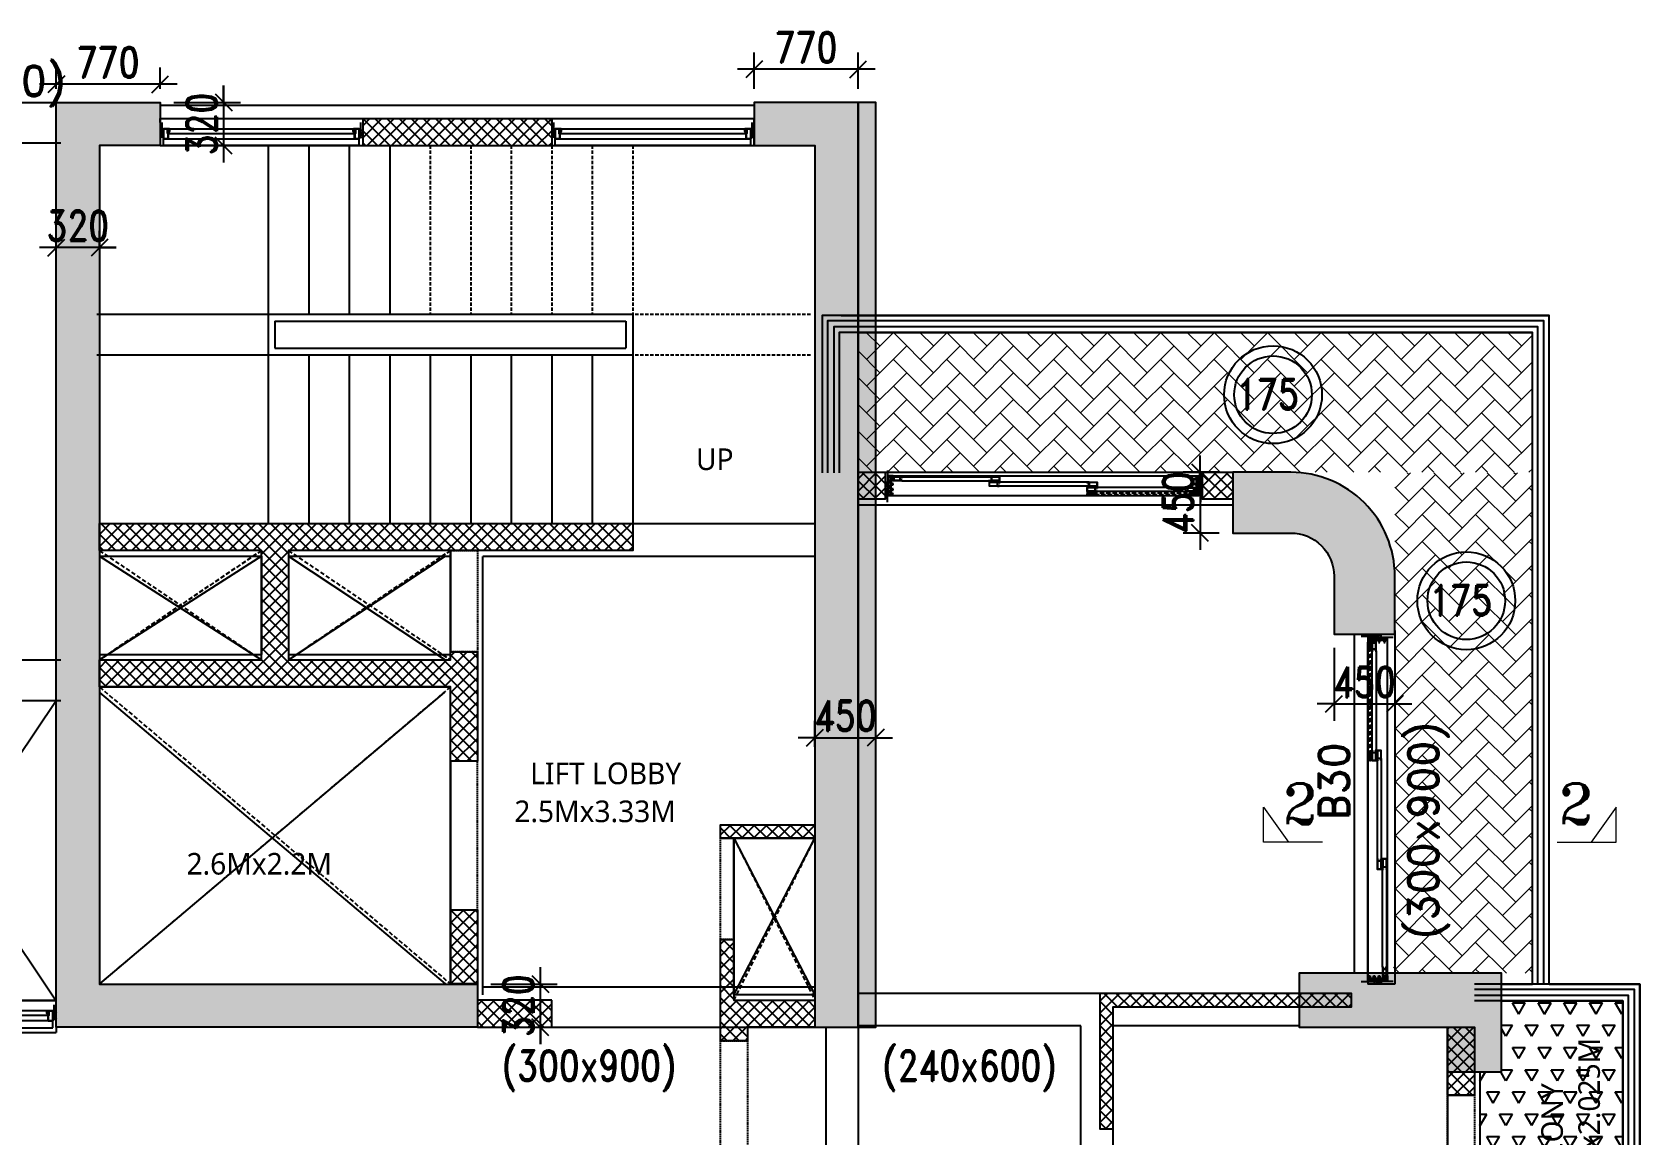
# Model space of a CAD drawing. Header units: millimetres. Extents: x 2061841 to 105821645, y -77612 to 48520811.
# Drawn here: x 105437596 to 105449504, y 48432969 to 48441136 of the extents above; entities that cross this region are included whole.
import ezdxf

# ---------------------------------------------------------------- set-up
doc = ezdxf.new("R2010")
doc.units = ezdxf.units.MM
doc.header["$LTSCALE"] = 10
doc.header["$MEASUREMENT"] = 0
for name, pattern in [('$0$HIDDEN', [0.375, 0.25, -0.125]), ('HIDDEN', [0.375, 0.25, -0.125]), ('HIDDEN2', [4.7625, 3.175, -1.5875])]:
    doc.linetypes.add(name, pattern=pattern)
for name, color, linetype in [('A-ANNO-LABL', 140, 'Continuous'), ('A-ELEV-HIDN', 54, 'HIDDEN2'), ('A-FLOR-HRAL', 200, 'Continuous'), ('A-FLOR-STRS', 211, 'Continuous'), ('A-GLAZ-FRAM', 74, 'Continuous'), ('A-WALL', 3, 'Continuous'), ('A-WALL-CILL', 140, 'Continuous'), ('A-WALL-FNSH', 8, 'Continuous'), ('A-WALL-PATT', 54, 'Continuous'), ('AS-COLS', 2, 'Continuous'), ('S-BEAM', 4, 'Continuous'), ('S-BEAMNO.', 4, 'Continuous'), ('S-CUTOUT', 6, 'Continuous'), ('S-OPENING', 6, 'Continuous'), ('S-slab thk.', 2, 'Continuous'), ('S-Sunk', 8, 'Continuous')]:
    doc.layers.add(name, color=color, linetype=linetype)
for name, color, linetype, lineweight in [('S-Hatch Balcony', 8, 'Continuous', 5), ('S-STRCOL HATCH', 33, 'Continuous', 9), ('SEC-LINE', 1, 'Continuous', 15)]:
    doc.layers.add(name, color=color, linetype=linetype, lineweight=lineweight)
doc.styles.add('200', font='romand.shx', dxfattribs={"width": 0.8, "height": 225})
doc.styles.add('Lucida SU', font='l_10646.ttf')
doc.styles.add('RD', font='romand.shx', dxfattribs={"width": 0.9, "height": 225})
doc.styles.add('RT', font='romant.shx', dxfattribs={"height": 250})
doc.dimstyles.new('GR1', dxfattribs={"dimtxt": 225, "dimasz": 125, "dimexe": 125, "dimexo": 100, "dimgap": 50, "dimtad": 1, "dimdec": 0, "dimzin": 3, "dimdsep": 46, "dimtxsty": '200', "dimblk1": 'OBLIQUE', "dimblk2": 'OBLIQUE', "dimsah": 1, "dimcen": 0.0625, "dimdle": 125, "dimclrd": 3, "dimclre": 3, "dimclrt": 2, "dimadec": 0, "dimazin": 0, "dimtfac": 1, "dimtdec": 0, "dimtix": 1, "dimtmove": 0, "dimatfit": 3, "dimfxl": 1, "dimtolj": 1, "dimtzin": 0, "dimarcsym": 0})
pattern_1 = [(135, (101601549.94, 48122568.903), (-44.9012806, -44.9012806), []), (225, (101601549.94, 48122568.903), (44.9012806, -44.9012806), [])]

# ---------------------------------------------------------------- blocks, each defined once
blk = doc.blocks.new('Alframe Door 3T+W')
for p, q in [((35, 146), (0, 146)), ((0, 146), (0, 0)), ((1, 2), (1, 144)), ((1, 144), (16, 144)), ((16, 144), (16, 2)), ((18, 129), (18, 144)), ((18, 144), (35, 144)), ((34, 129), (18, 129)), ((18, 90), (18, 119)), ((18, 119), (34, 119)), ((35, 144), (35, 146)), ((0, 0), (35, 0)), ((16, 2), (1, 2)), ((34, 90), (18, 90)), ((18, 51), (18, 80)), ((18, 80), (34, 80)), ((34, 51), (18, 51)), ((18, 17), (18, 41)), ((18, 41), (34, 41)), ((35, 17), (18, 17)), ((18, 2), (18, 11)), ((18, 11), (35, 11)), ((35, 2), (18, 2)), ((35, 0), (35, 2))]:
    blk.add_line(p, q)
for centre, start, end in [((23, 124), 336, 24), ((23, 85), 336, 24), ((23, 46), 336, 24), ((23, 14), 346.3245, 13.6755)]:
    blk.add_arc(centre, 12.3, start, end)
blk = doc.blocks.new('Alframe Win shutter wmesh')
for points in [[(7, -46), (7, 0), (4, 0), (4, -1), (6, -1), (6, -13), (-6, -13), (-6, -1), (-4, -1), (-4, 0), (-8, 0), (-8, -50), (-1, -50), (-1, -48), (-2, -48), (-2, -49), (-6, -49), (-6, -46)], [(6, -14), (-6, -14), (-6, -45), (6, -45)]]:
    blk.add_lwpolyline(points, close=True)
blk = doc.blocks.new('Al frame Door shutter 1')
blk.add_lwpolyline([(8, -60), (15, -60), (15, 15), (8, 15), (8, 13), (13, 13), (13, 0), (-14, 0), (-14, 13), (-8, 13), (-8, 15), (-15, 15), (-15, -60), (-8, -60), (-8, -58), (-14, -58), (-14, -45), (13, -45), (13, -58), (8, -58), (8, -60)])
blk.add_lwpolyline([(-14, -44), (13, -44), (13, -2), (-14, -2)], close=True)
blk = doc.blocks.new('Al frame Door shutter 2')
for p, q in [((-8, 75), (-15, 75)), ((-14, 60), (-14, 73)), ((-14, 73), (-8, 73)), ((14, 60), (-14, 60)), ((14, 58), (-14, 58)), ((-14, 58), (-14, 2)), ((-14, 2), (14, 2)), ((-8, 73), (-8, 75)), ((15, 75), (8, 75)), ((8, 75), (8, 73)), ((8, 73), (14, 73)), ((14, 73), (14, 60)), ((14, 2), (14, 58)), ((15, 34), (15, 75)), ((15, 34), (19, 34)), ((19, 33), (15, 33)), ((21, 37), (19, 34)), ((22, 36), (19, 33)), ((22, 36), (21, 37))]:
    blk.add_line(p, q)
blk.add_lwpolyline([(-15, 75), (-15, 0), (15, 0), (15, 33)])
blk = doc.blocks.new('*U681')
for p, q in [((50, 179), (2300, 179)), ((124, 173), (772, 173)), ((124, 143), (772, 143)), ((1496, 133), (847, 133)), ((50, 33), (2291, 33)), ((1496, 103), (847, 103)), ((2226, 94), (1571, 94)), ((2226, 64), (1571, 64))]:
    blk.add_line(p, q)
at = {"linetype": 'HIDDEN2'}
for p, q in [((1542, 55), (2255, 55)), ((2251, 40), (1546, 40))]:
    blk.add_line(p, q, dxfattribs=at)
at = {"color": 251}
for points in [[(25, 81), (0, 81), (25, 131), (0, 131), (25, 81), (25, 131)], [(2325, 81), (2350, 81), (2325, 131), (2350, 131), (2325, 81), (2325, 131)]]:
    blk.add_lwpolyline(points, dxfattribs=at)
at = {"layer": 'A-WALL-FNSH'}
for p, q in [((20, 131), (20, 220)), ((2330, 131), (2330, 220)), ((15, 81), (15, -15)), ((2335, 81), (2335, -15))]:
    blk.add_line(p, q, dxfattribs=at)
blk.add_blockref('Alframe Door 3T+W', (25, 33))
at = {"xscale": -1}
for name, p, rotation in [('Al frame Door shutter 1', (64, 158), 90), ('Al frame Door shutter 2', (847, 158), 90), ('Al frame Door shutter 2', (772, 118), 270), ('Al frame Door shutter 2', (1571, 118), 90), ('Al frame Door shutter 2', (1496, 79), 270), ('Al frame Door shutter 1', (2286, 79), 270), ('Alframe Win shutter wmesh', (2301, 47), 270)]:
    blk.add_blockref(name, p, dxfattribs=dict(at, rotation=rotation))
blk.add_blockref('Alframe Door 3T+W', (2325, 33), dxfattribs=at)
at = {"rotation": 90.00000000000001}
blk.add_blockref('Alframe Win shutter wmesh', (1496, 47), dxfattribs=at)
blk = doc.blocks.new('Win clip')
for points in [[(14, 1), (14, 9), (18, 9), (18, 8), (19, 8), (19, 9), (20, 9), (20, 10), (0, 10), (0, 0), (3, 0), (3, -1), (2, -1), (2, -2), (5, -2), (5, 0), (17, 0), (17, -1), (15, -1), (15, -2), (18, -2), (18, 1)], [(1, 9), (13, 9), (13, 1), (1, 1)]]:
    blk.add_lwpolyline(points, close=True)
at = {"layer": 'Defpoints'}
blk.add_line((28, 3), (22, 3), dxfattribs=at)
blk = doc.blocks.new('*U686')
at = {"color": 251}
for p, q in [((0, 88), (25, 88)), ((25, 88), (0, 38)), ((0, 88), (25, 38)), ((25, 38), (0, 38)), ((1500, 88), (1475, 88)), ((1475, 88), (1500, 38)), ((1500, 88), (1475, 38)), ((1475, 38), (1500, 38))]:
    blk.add_line(p, q, dxfattribs=at)
for p, q in [((60, 25), (1440, 25)), ((70, 100), (1440, 100)), ((70, 65), (1440, 65))]:
    blk.add_line(p, q)
for points in [[(62, 70), (62, 67), (55, 67), (55, 85), (59, 85), (59, 84), (60, 84), (60, 88), (59, 88), (59, 87), (55, 87), (55, 99), (59, 99), (59, 97), (60, 97), (60, 100), (25, 100), (25, 25), (60, 25), (60, 65), (70, 65), (70, 70)], [(69, 69), (68, 69), (68, 70), (70, 70), (68, 70), (68, 69), (69, 69), (69, 67), (63, 67), (63, 69)], [(1437, 70), (1437, 67), (1445, 67), (1445, 85), (1441, 85), (1441, 84), (1440, 84), (1440, 88), (1441, 88), (1441, 87), (1445, 87), (1445, 99), (1441, 99), (1441, 97), (1440, 97), (1440, 100), (1475, 100), (1475, 25), (1440, 25), (1440, 65), (1430, 65), (1430, 70)], [(1431, 69), (1432, 69), (1432, 70), (1430, 70), (1432, 70), (1432, 69), (1431, 69), (1431, 67), (1436, 67), (1436, 69)]]:
    blk.add_lwpolyline(points)
for points in [[(59, 26), (26, 26), (26, 99), (54, 99), (54, 65), (59, 65)], [(65, 80), (65, 79), (63, 79), (65, 79), (65, 80), (62, 80)], [(1435, 80), (1435, 79), (1436, 79), (1435, 79), (1435, 80), (1437, 80)], [(1441, 26), (1474, 26), (1474, 99), (1446, 99), (1446, 65), (1441, 65)]]:
    blk.add_lwpolyline(points, close=True)
at = {"layer": 'A-WALL-CILL'}
blk.add_line((1475, -25), (25, -25), dxfattribs=at)
blk.add_lwpolyline([(0, 145), (0, 175), (1500, 175), (1500, 145)], dxfattribs=at)
at = {"layer": 'A-WALL-FNSH'}
for p, q in [((15, 88), (15, 145)), ((1485, 88), (1485, 145)), ((25, -25), (25, 35)), ((1475, -25), (1475, 35))]:
    blk.add_line(p, q, dxfattribs=at)
at = {"rotation": 270}
blk.add_blockref('Win clip', (60, 100), dxfattribs=at)
at = {"xscale": -1, "rotation": 90}
blk.add_blockref('Win clip', (1440, 100), dxfattribs=at)
blk = doc.blocks.new('*U687')
at = {"color": 251}
for p, q in [((0, 88), (25, 88)), ((25, 88), (0, 38)), ((0, 88), (25, 38)), ((25, 38), (0, 38)), ((1500, 88), (1475, 88)), ((1475, 88), (1500, 38)), ((1500, 88), (1475, 38)), ((1475, 38), (1500, 38))]:
    blk.add_line(p, q, dxfattribs=at)
for p, q in [((60, 25), (1440, 25)), ((70, 100), (1440, 100)), ((70, 65), (1440, 65))]:
    blk.add_line(p, q)
for points in [[(62, 70), (62, 67), (55, 67), (55, 85), (59, 85), (59, 84), (60, 84), (60, 88), (59, 88), (59, 87), (55, 87), (55, 99), (59, 99), (59, 97), (60, 97), (60, 100), (25, 100), (25, 25), (60, 25), (60, 65), (70, 65), (70, 70)], [(69, 69), (68, 69), (68, 70), (70, 70), (68, 70), (68, 69), (69, 69), (69, 67), (63, 67), (63, 69)], [(1437, 70), (1437, 67), (1445, 67), (1445, 85), (1441, 85), (1441, 84), (1440, 84), (1440, 88), (1441, 88), (1441, 87), (1445, 87), (1445, 99), (1441, 99), (1441, 97), (1440, 97), (1440, 100), (1475, 100), (1475, 25), (1440, 25), (1440, 65), (1430, 65), (1430, 70)], [(1431, 69), (1432, 69), (1432, 70), (1430, 70), (1432, 70), (1432, 69), (1431, 69), (1431, 67), (1436, 67), (1436, 69)]]:
    blk.add_lwpolyline(points)
for points in [[(59, 26), (26, 26), (26, 99), (54, 99), (54, 65), (59, 65)], [(65, 80), (65, 79), (63, 79), (65, 79), (65, 80), (62, 80)], [(1435, 80), (1435, 79), (1436, 79), (1435, 79), (1435, 80), (1437, 80)], [(1441, 26), (1474, 26), (1474, 99), (1446, 99), (1446, 65), (1441, 65)]]:
    blk.add_lwpolyline(points, close=True)
at = {"layer": 'A-WALL-CILL'}
blk.add_line((1475, -25), (25, -25), dxfattribs=at)
blk.add_lwpolyline([(0, 145), (0, 175), (1500, 175), (1500, 145)], dxfattribs=at)
at = {"layer": 'A-WALL-FNSH'}
for p, q in [((15, 88), (15, 145)), ((1485, 88), (1485, 145)), ((25, -25), (25, 35)), ((1475, -25), (1475, 35))]:
    blk.add_line(p, q, dxfattribs=at)
at = {"rotation": 270}
blk.add_blockref('Win clip', (60, 100), dxfattribs=at)
at = {"xscale": -1, "rotation": 90}
blk.add_blockref('Win clip', (1440, 100), dxfattribs=at)
blk = doc.blocks.new('*U688')
for p, q in [((50, 179), (2539, 179)), ((124, 173), (851, 173)), ((124, 143), (851, 143)), ((1654, 133), (926, 133)), ((50, 33), (2530, 33)), ((1654, 103), (926, 103)), ((2466, 94), (1729, 94)), ((2466, 64), (1729, 64))]:
    blk.add_line(p, q)
at = {"linetype": 'HIDDEN2'}
for p, q in [((1700, 55), (2495, 55)), ((2491, 40), (1704, 40))]:
    blk.add_line(p, q, dxfattribs=at)
at = {"color": 251}
for points in [[(25, 81), (0, 81), (25, 131), (0, 131), (25, 81), (25, 131)], [(2564, 81), (2589, 81), (2564, 131), (2589, 131), (2564, 81), (2564, 131)]]:
    blk.add_lwpolyline(points, dxfattribs=at)
at = {"layer": 'A-WALL-FNSH'}
for p, q in [((20, 131), (20, 220)), ((2569, 131), (2569, 220)), ((15, 81), (15, -15)), ((2574, 81), (2574, -15))]:
    blk.add_line(p, q, dxfattribs=at)
blk.add_blockref('Alframe Door 3T+W', (25, 33))
at = {"xscale": -1}
for name, p, rotation in [('Al frame Door shutter 1', (64, 158), 90), ('Al frame Door shutter 2', (926, 158), 90), ('Al frame Door shutter 2', (851, 118), 270), ('Al frame Door shutter 2', (1729, 118), 90), ('Al frame Door shutter 2', (1654, 79), 270), ('Al frame Door shutter 1', (2526, 79), 270), ('Alframe Win shutter wmesh', (2541, 47), 270)]:
    blk.add_blockref(name, p, dxfattribs=dict(at, rotation=rotation))
blk.add_blockref('Alframe Door 3T+W', (2564, 33), dxfattribs=at)
at = {"rotation": 90.00000000000001}
blk.add_blockref('Alframe Win shutter wmesh', (1654, 47), dxfattribs=at)
blk = doc.blocks.new('*U692')
at = {"color": 251}
for p, q in [((0, 88), (25, 88)), ((25, 88), (0, 38)), ((0, 88), (25, 38)), ((25, 38), (0, 38)), ((1500, 88), (1475, 88)), ((1475, 88), (1500, 38)), ((1500, 88), (1475, 38)), ((1475, 38), (1500, 38))]:
    blk.add_line(p, q, dxfattribs=at)
for p, q in [((60, 25), (1440, 25)), ((70, 100), (1440, 100)), ((70, 65), (1440, 65))]:
    blk.add_line(p, q)
for points in [[(62, 70), (62, 67), (55, 67), (55, 85), (59, 85), (59, 84), (60, 84), (60, 88), (59, 88), (59, 87), (55, 87), (55, 99), (59, 99), (59, 97), (60, 97), (60, 100), (25, 100), (25, 25), (60, 25), (60, 65), (70, 65), (70, 70)], [(69, 69), (68, 69), (68, 70), (70, 70), (68, 70), (68, 69), (69, 69), (69, 67), (63, 67), (63, 69)], [(1438, 70), (1438, 67), (1445, 67), (1445, 85), (1441, 85), (1441, 84), (1440, 84), (1440, 88), (1441, 88), (1441, 87), (1445, 87), (1445, 99), (1441, 99), (1441, 97), (1440, 97), (1440, 100), (1475, 100), (1475, 25), (1440, 25), (1440, 65), (1430, 65), (1430, 70)], [(1431, 69), (1432, 69), (1432, 70), (1430, 70), (1432, 70), (1432, 69), (1431, 69), (1431, 67), (1437, 67), (1437, 69)]]:
    blk.add_lwpolyline(points)
for points in [[(59, 26), (26, 26), (26, 99), (54, 99), (54, 65), (59, 65)], [(65, 80), (65, 79), (63, 79), (65, 79), (65, 80), (62, 80)], [(1435, 80), (1435, 79), (1437, 79), (1435, 79), (1435, 80), (1438, 80)], [(1441, 26), (1474, 26), (1474, 99), (1446, 99), (1446, 65), (1441, 65)]]:
    blk.add_lwpolyline(points, close=True)
at = {"layer": 'A-WALL-CILL'}
blk.add_line((1475, -25), (25, -25), dxfattribs=at)
blk.add_lwpolyline([(0, 145), (0, 175), (1500, 175), (1500, 145)], dxfattribs=at)
at = {"layer": 'A-WALL-FNSH'}
for p, q in [((15, 88), (15, 145)), ((1485, 88), (1485, 145)), ((25, -25), (25, 35)), ((1475, -25), (1475, 35))]:
    blk.add_line(p, q, dxfattribs=at)
at = {"rotation": 270}
blk.add_blockref('Win clip', (60, 100), dxfattribs=at)
at = {"xscale": -1, "rotation": 90}
blk.add_blockref('Win clip', (1440, 100), dxfattribs=at)
blk = doc.blocks.new('_Oblique')
at = {"color": 0, "linetype": 'ByBlock', "lineweight": -2}
blk.add_line((-0.5, -0.5), (0.5, 0.5), dxfattribs=at)
blk = doc.blocks.new('*D767')
at = {"layer": 'AS-COLS', "color": 3, "lineweight": -2, "transparency": 16777216}
for p, q in [((102678360, 48531656), (102678360, 48532226)), ((102678360, 48532101), (102678360, 48532226)), ((102677994, 48532101), (102678485, 48532101)), ((102677994, 48531781), (102678485, 48531781)), ((102678360, 48531781), (102678360, 48531656))]:
    blk.add_line(p, q, dxfattribs=at)
at = {"layer": 'Defpoints', "color": 0, "transparency": 16777216}
for p in [(102677894, 48532101), (102678360, 48532101), (102677894, 48531781)]:
    blk.add_point(p, dxfattribs=at)
at = {"layer": 'AS-COLS', "color": 3, "linetype": 'ByBlock', "lineweight": -2, "transparency": 16777216, "xscale": 125, "yscale": 125, "zscale": 125}
for p, rotation in [((102678360, 48532101), 270), ((102678360, 48531781), 90)]:
    blk.add_blockref('_Oblique', p, dxfattribs=dict(at, rotation=rotation))
at = {"layer": 'AS-COLS', "color": 2, "transparency": 16777216, "insert": (102678197, 48531941), "char_height": 225, "attachment_point": 5, "rotation": 90, "style": '200'}
blk.add_mtext('\\A1;320', dxfattribs=at)
blk = doc.blocks.new('*D793')
at = {"layer": 'AS-COLS', "color": 3, "lineweight": -2, "transparency": 16777216}
for p, q in [((102676014, 48538756), (102676014, 48538186)), ((102676014, 48538631), (102676014, 48538756)), ((102675644, 48538631), (102676139, 48538631)), ((102675644, 48538311), (102676139, 48538311)), ((102676014, 48538311), (102676014, 48538186))]:
    blk.add_line(p, q, dxfattribs=at)
at = {"layer": 'Defpoints', "color": 0, "transparency": 16777216}
for p in [(102675544, 48538631), (102675544, 48538311), (102676014, 48538311)]:
    blk.add_point(p, dxfattribs=at)
at = {"layer": 'AS-COLS', "color": 3, "linetype": 'ByBlock', "lineweight": -2, "transparency": 16777216, "xscale": 125, "yscale": 125, "zscale": 125}
for p, rotation in [((102676014, 48538631), 270), ((102676014, 48538311), 90)]:
    blk.add_blockref('_Oblique', p, dxfattribs=dict(at, rotation=rotation))
at = {"layer": 'AS-COLS', "color": 2, "transparency": 16777216, "insert": (102675851, 48538471), "char_height": 225, "attachment_point": 5, "rotation": 90, "style": '200'}
blk.add_mtext('\\A1;320', dxfattribs=at)
blk = doc.blocks.new('*D794')
at = {"layer": 'AS-COLS', "color": 3, "lineweight": -2, "transparency": 16777216}
for p, q in [((102674774, 48538731), (102674774, 48538890)), ((102675544, 48538731), (102675544, 48538890)), ((102675669, 48538765), (102674649, 48538765))]:
    blk.add_line(p, q, dxfattribs=at)
at = {"layer": 'Defpoints', "color": 0, "transparency": 16777216}
for p in [(102674774, 48538765), (102674774, 48538631), (102675544, 48538631)]:
    blk.add_point(p, dxfattribs=at)
at = {"layer": 'AS-COLS', "color": 3, "linetype": 'ByBlock', "lineweight": -2, "transparency": 16777216, "xscale": 125, "yscale": 125, "zscale": 125, "rotation": 180}
blk.add_blockref('_Oblique', (102674774, 48538765), dxfattribs=at)
at = {"layer": 'AS-COLS', "color": 3, "linetype": 'ByBlock', "lineweight": -2, "transparency": 16777216, "xscale": 125, "yscale": 125, "zscale": 125}
blk.add_blockref('_Oblique', (102675544, 48538765), dxfattribs=at)
at = {"layer": 'AS-COLS', "color": 2, "transparency": 16777216, "insert": (102675159, 48538927), "char_height": 225, "attachment_point": 5, "style": '200'}
blk.add_mtext('\\A1;770', dxfattribs=at)
blk = doc.blocks.new('*D795')
at = {"layer": 'AS-COLS', "color": 3, "lineweight": -2, "transparency": 16777216}
for p, q in [((102674774, 48537550), (102674774, 48537680)), ((102675094, 48537550), (102675094, 48537680)), ((102675219, 48537555), (102674649, 48537555)), ((102674774, 48537555), (102674649, 48537555)), ((102675094, 48537555), (102675219, 48537555))]:
    blk.add_line(p, q, dxfattribs=at)
at = {"layer": 'Defpoints', "color": 0, "transparency": 16777216}
for p in [(102674774, 48537555), (102674774, 48537450), (102675094, 48537450)]:
    blk.add_point(p, dxfattribs=at)
at = {"layer": 'AS-COLS', "color": 3, "linetype": 'ByBlock', "lineweight": -2, "transparency": 16777216, "xscale": 125, "yscale": 125, "zscale": 125}
blk.add_blockref('_Oblique', (102674774, 48537555), dxfattribs=at)
at = {"layer": 'AS-COLS', "color": 3, "linetype": 'ByBlock', "lineweight": -2, "transparency": 16777216, "xscale": 125, "yscale": 125, "zscale": 125, "rotation": 180}
blk.add_blockref('_Oblique', (102675094, 48537555), dxfattribs=at)
at = {"layer": 'AS-COLS', "color": 2, "transparency": 16777216, "insert": (102674934, 48537717), "char_height": 225, "attachment_point": 5, "style": '200'}
blk.add_mtext('\\A1;320', dxfattribs=at)
blk = doc.blocks.new('*D796')
at = {"layer": 'AS-COLS', "color": 3, "lineweight": -2, "transparency": 16777216}
for p, q in [((102679944, 48538731), (102679944, 48539001)), ((102680714, 48538731), (102680714, 48539001)), ((102680839, 48538876), (102679819, 48538876))]:
    blk.add_line(p, q, dxfattribs=at)
at = {"layer": 'Defpoints', "color": 0, "transparency": 16777216}
for p in [(102679944, 48538876), (102679944, 48538631), (102680714, 48538631)]:
    blk.add_point(p, dxfattribs=at)
at = {"layer": 'AS-COLS', "color": 3, "linetype": 'ByBlock', "lineweight": -2, "transparency": 16777216, "xscale": 125, "yscale": 125, "zscale": 125, "rotation": 180}
blk.add_blockref('_Oblique', (102679944, 48538876), dxfattribs=at)
at = {"layer": 'AS-COLS', "color": 3, "linetype": 'ByBlock', "lineweight": -2, "transparency": 16777216, "xscale": 125, "yscale": 125, "zscale": 125}
blk.add_blockref('_Oblique', (102680714, 48538876), dxfattribs=at)
at = {"layer": 'AS-COLS', "color": 2, "transparency": 16777216, "insert": (102680329, 48539039), "char_height": 225, "attachment_point": 5, "style": '200'}
blk.add_mtext('\\A1;770', dxfattribs=at)
blk = doc.blocks.new('A$C21A8152F')
at = {"layer": 'SEC-LINE'}
for p, q in [((513, 311), (292, 3)), ((513, 3), (513, 311)), ((-7, 3), (513, 3))]:
    blk.add_line(p, q, dxfattribs=at)
blk = doc.blocks.new('*D811')
at = {"layer": 'AS-COLS', "color": 3, "lineweight": -2, "transparency": 16777216}
for p, q in [((102683246, 48535891), (102683246, 48536016)), ((102683389, 48535891), (102683121, 48535891)), ((102683246, 48535891), (102683246, 48535441)), ((102683389, 48535441), (102683121, 48535441)), ((102683246, 48535441), (102683246, 48535316))]:
    blk.add_line(p, q, dxfattribs=at)
at = {"layer": 'Defpoints', "color": 0, "transparency": 16777216}
for p in [(102683489, 48535891, 0), (102683246, 48535441), (102683489, 48535441, 0)]:
    blk.add_point(p, dxfattribs=at)
at = {"layer": 'AS-COLS', "color": 3, "lineweight": -2, "transparency": 16777216, "xscale": 125, "yscale": 125, "zscale": 125}
for p, rotation in [((102683246, 48535891), 270), ((102683246, 48535441), 90)]:
    blk.add_blockref('_Oblique', p, dxfattribs=dict(at, rotation=rotation))
at = {"layer": 'AS-COLS', "color": 2, "transparency": 16777216, "insert": (102683084, 48535666), "char_height": 225, "attachment_point": 5, "rotation": 90, "style": '200'}
blk.add_mtext('\\A1;450', dxfattribs=at)
blk = doc.blocks.new('*D812')
at = {"layer": 'AS-COLS', "color": 3, "lineweight": -2, "transparency": 16777216}
for p, q in [((102684239, 48534591), (102684239, 48534051)), ((102684689, 48534591), (102684689, 48534051)), ((102684239, 48534176), (102684114, 48534176)), ((102684239, 48534176), (102684689, 48534176)), ((102684689, 48534176), (102684814, 48534176))]:
    blk.add_line(p, q, dxfattribs=at)
at = {"layer": 'Defpoints', "color": 0, "transparency": 16777216}
for p in [(102684239, 48534691, 0), (102684689, 48534691, 0), (102684689, 48534176)]:
    blk.add_point(p, dxfattribs=at)
at = {"layer": 'AS-COLS', "color": 3, "lineweight": -2, "transparency": 16777216, "xscale": 125, "yscale": 125, "zscale": 125}
blk.add_blockref('_Oblique', (102684239, 48534176), dxfattribs=at)
at = {"layer": 'AS-COLS', "color": 3, "lineweight": -2, "transparency": 16777216, "xscale": 125, "yscale": 125, "zscale": 125, "rotation": 180}
blk.add_blockref('_Oblique', (102684689, 48534176), dxfattribs=at)
at = {"layer": 'AS-COLS', "color": 2, "transparency": 16777216, "insert": (102684464, 48534338), "char_height": 225, "attachment_point": 5, "style": '200'}
blk.add_mtext('\\A1;450', dxfattribs=at)
blk = doc.blocks.new('*D813')
at = {"layer": 'AS-COLS', "color": 3, "lineweight": -2, "transparency": 16777216}
for p, q in [((102680394, 48533857), (102680394, 48534050)), ((102680844, 48533857), (102680844, 48534050)), ((102680394, 48533925), (102680269, 48533925)), ((102680394, 48533925), (102680844, 48533925)), ((102680844, 48533925), (102680969, 48533925))]:
    blk.add_line(p, q, dxfattribs=at)
at = {"layer": 'Defpoints', "color": 0, "transparency": 16777216}
for p in [(102680844, 48533925), (102680394, 48533757), (102680844, 48533757)]:
    blk.add_point(p, dxfattribs=at)
at = {"layer": 'AS-COLS', "color": 3, "lineweight": -2, "transparency": 16777216, "xscale": 125, "yscale": 125, "zscale": 125}
blk.add_blockref('_Oblique', (102680394, 48533925), dxfattribs=at)
at = {"layer": 'AS-COLS', "color": 3, "lineweight": -2, "transparency": 16777216, "xscale": 125, "yscale": 125, "zscale": 125, "rotation": 180}
blk.add_blockref('_Oblique', (102680844, 48533925), dxfattribs=at)
at = {"layer": 'AS-COLS', "color": 2, "transparency": 16777216, "insert": (102680619, 48534088), "char_height": 225, "attachment_point": 5, "style": '200'}
blk.add_mtext('\\A1;450', dxfattribs=at)
blk = doc.blocks.new('TOWER-A TYPICAL FLOOR FRAMING PLAN N')
at = {"layer": 'A-WALL-PATT'}
h = blk.add_hatch(dxfattribs=at)
h.set_pattern_fill('ANSI37', color=8, scale=20, angle=90)
h.set_pattern_definition(pattern_1)
h.paths.add_polyline_path([(102678443.9, 48538373.6), (102678443.9, 48538423.6), (102678443.9, 48538423.6), (102678443.9, 48538423.6), (102678443.9, 48538511.2), (102677043.9, 48538511.2), (102677043.9, 48538481.1), (102677043.9, 48538311.2), (102678443.9, 48538311.2), (102678443.9, 48538373.6), (102678443.9, 48538373.6), (102678443.9, 48538373.6)])
h = blk.add_hatch(dxfattribs=at)
h.set_pattern_fill('ANSI37', color=8, scale=20, angle=90)
h.set_pattern_definition(pattern_1)
h.paths.add_polyline_path([(102680913.9, 48535891.3), (102680913.9, 48535691.3), (102680713.9, 48535691.3), (102680713.9, 48535891.3), (102680913.9, 48535891.3)])
h = blk.add_hatch(dxfattribs=at)
h.set_pattern_fill('ANSI37', color=8, scale=20, angle=90)
h.set_pattern_definition(pattern_1)
h.paths.add_polyline_path([(102683488.9, 48535891.3), (102683488.9, 48535691.3), (102683263.9, 48535691.3), (102683263.9, 48535891.3), (102683488.9, 48535891.3)])
h = blk.add_hatch(dxfattribs=at)
h.set_pattern_fill('ANSI37', color=8, scale=20, angle=90)
h.set_pattern_definition(pattern_1)
h.paths.add_polyline_path([(102675093.9, 48535311.2), (102675093.9, 48535511.2), (102679043.9, 48535511.2), (102679043.9, 48535311.2), (102676493.9, 48535311.2), (102676493.9, 48534501.3), (102677693.9, 48534501.3), (102677693.9, 48534561.2), (102677893.9, 48534561.2), (102677893.9, 48534501.3), (102677893.9, 48534301.3), (102677893.9, 48533751.3), (102677693.9, 48533751.3), (102677693.9, 48534301.3), (102675093.9, 48534301.3), (102675093.9, 48534501.3), (102676293.9, 48534501.3), (102676293.9, 48535311.2)])
h = blk.add_hatch(dxfattribs=at)
h.set_pattern_fill('ANSI37', color=8, scale=20, angle=90)
h.set_pattern_definition(pattern_1)
h.paths.add_polyline_path([(102679693.9, 48533181.3), (102679693.9, 48533281.3), (102680393.9, 48533281.3), (102680393.9, 48533181.3)])
h = blk.add_hatch(dxfattribs=at)
h.set_pattern_fill('ANSI37', color=8, scale=20, angle=90)
h.set_pattern_definition(pattern_1)
h.paths.add_polyline_path([(102677693.9, 48532651.3), (102677893.9, 48532651.3), (102677893.9, 48532101.9), (102677693.9, 48532101.9), (102677693.9, 48532651.3)])
h = blk.add_hatch(dxfattribs=at)
h.set_pattern_fill('ANSI37', color=8, scale=20, angle=90)
h.set_pattern_definition(pattern_1)
h.paths.add_polyline_path([(102679694, 48532431.3), (102679793.9, 48532431.3), (102679793.9, 48531981.3), (102680393.9, 48531981.3), (102680393.9, 48531781.3), (102679893.9, 48531781.3), (102679893.9, 48531681.3), (102679693.9, 48531681.3), (102679694, 48532431.3)])
h = blk.add_hatch(dxfattribs=at)
h.set_pattern_fill('ANSI37', color=8, scale=20, angle=90)
h.set_pattern_definition(pattern_1)
h.paths.add_polyline_path([(102678443.9, 48531781.9), (102677893.9, 48531781.9), (102677893.9, 48531981.9), (102678443.9, 48531981.9), (102678443.9, 48531981.9), (102678443.9, 48531781.9)])
h = blk.add_hatch(dxfattribs=at)
h.set_pattern_fill('ANSI37', color=8, scale=20, angle=90)
h.set_pattern_definition(pattern_1)
h.paths.add_polyline_path([(102682603.9, 48531027.7), (102682603.9, 48531931.3), (102684368.9, 48531931.3), (102684368.9, 48532031.3), (102682503.9, 48532031.3), (102682503.9, 48531027.7), (102682603.9, 48531027.7)])
h = blk.add_hatch(dxfattribs=at)
h.set_pattern_fill('ANSI37', color=8, scale=20, angle=90)
h.set_pattern_definition(pattern_1)
h.paths.add_polyline_path([(102685078.9, 48531781.3), (102685278.9, 48531781.3), (102685278.9, 48531277.6), (102685078.9, 48531277.6), (102685078.9, 48531781.3)])
at = {"layer": 'S-Hatch Balcony'}
h = blk.add_hatch(dxfattribs=at)
h.set_pattern_fill('AR-HBONE', color=256, scale=35, style=0)
h.set_pattern_definition([(45, (102117546.35, 48832118.72), (0, 197.9899), [420, -140]), (135, (102117645.34, 48832217.71), (0, 197.9899), [420, -140])])
h.paths.add_polyline_path([(102680713.9, 48535891.3), (102685707.8, 48535891.3), (102685707.8, 48536927.7), (102680713.9, 48536927.7), (102680713.9, 48535891.3)])
h = blk.add_hatch(dxfattribs=at)
h.set_pattern_fill('AR-HBONE', color=256, scale=35, style=0)
h.set_pattern_definition([(45, (102116711.69, 48829384.8), (2e-14, 197.9899), [420, -140]), (135, (102116810.68, 48829483.8), (2e-14, 197.9899), [420, -140])])
edge = h.paths.add_edge_path()
edge.add_line((102684688.9, 48535887.7), (102685792.9, 48535887.7))
edge.add_line((102685707.9, 48535887.7), (102685707.8, 48532182.7))
edge.add_line((102685707.8, 48532182.7), (102685592.9, 48532182.7))
edge.add_line((102685592.9, 48532182.7), (102685592.9, 48532181.3))
edge.add_line((102685592.9, 48532181.3), (102684667.9, 48532181.3))
edge.add_line((102684667.9, 48532225.8), (102684667.9, 48532226.5))
edge.add_line((102684667.9, 48532226.5), (102684688.9, 48532226.5))
edge.add_line((102684688.9, 48532226.5), (102684688.9, 48535887.7))
at = {"layer": 'S-STRCOL HATCH'}
h = blk.add_hatch(color=256, dxfattribs=at)
h.dxf.hatch_style = 1
h.paths.add_polyline_path([(102677893.9, 48532101.3), (102677893.9, 48531782), (102674773.9, 48531782), (102674773.9, 48538631.9), (102675543.9, 48538631.9), (102675543.9, 48538311.9), (102675093.9, 48538311.9), (102675093.9, 48532101.3)])
h = blk.add_hatch(color=256, dxfattribs=at)
h.dxf.hatch_style = 1
h.paths.add_polyline_path([(102680713.9, 48538631.9), (102679943.9, 48538631.9), (102679943.9, 48538311.9), (102680393.9, 48538311.9), (102680393.9, 48531782), (102680713.9, 48531782)])
h = blk.add_hatch(dxfattribs=at)
h.set_pattern_fill('AR-CONC', color=3)
h.set_pattern_definition([(50, (0, 0), (182.184669, -15.93908554), [19.05, -209.55]), (355, (0, 0), (-35.24342142, 191.05684524), [15.24, -167.64058417]), (100.4514447, (15.18, -1.33), (146.9412471, 175.1177519), [16.1900088, -178.0902446]), (46.1842, (0, 50.8), (271.0790409, -42.04232793), [28.575, -314.325]), (96.6355576, (22.6, 47.3), (237.40413405, 247.4261246), [24.28502314, -267.13560816]), (351.18415117, (0, 50.8), (237.40413406, 247.4261246), [22.8599671, -251.4597319]), (21, (25.4, 38.1), (151.61439127, -102.26519819), [19.05, -209.55]), (326, (25.4, 38.1), (61.80202835, 184.18796612), [15.24, -167.64]), (71.451445, (38.03, 29.58), (213.41641928, 81.92276889), [16.1900088, -178.0899376]), (37.5, (0, 0), (3.08860325, 84.555038873), [0, -165.608, 0, -170.18, 0, -168.275]), (7.5, (0, 0), (66.81966251, 100.18057482), [0, -97.028, 0, -161.798, 0, -64.135]), (327.5, (-56.64, 0), (135.590595167, -5.728743993), [0, -63.5, 0, -198.12, 0, -262.89]), (317.5, (-82.04, 0), (148.12918139, 25.42649103), [0, -82.55, 0, -131.572, 0, -186.69])])
h.paths.add_polyline_path([(102680713.9, 48531781.3), (102680843.9, 48531781.3), (102680843.9, 48538631.2), (102680713.9, 48538631.2)])
h = blk.add_hatch(color=256, dxfattribs=at)
h.dxf.hatch_style = 1
edge = h.paths.add_edge_path()
edge.add_line((102684238.9, 48535122), (102684238.9, 48534692))
edge.add_line((102684238.9, 48534692), (102684688.9, 48534692))
edge.add_line((102684688.9, 48534692), (102684688.9, 48535122))
edge.add_arc((102683918.9, 48535122), 770, 0, 90)
edge.add_line((102683918.9, 48535892), (102683488.9, 48535892))
edge.add_line((102683488.9, 48535892), (102683488.9, 48535441.3))
edge.add_line((102683488.9, 48535441.3), (102683918.9, 48535441.3))
edge.add_arc((102683918.9, 48535121.3), 320, 0.12781, 89.9999, ccw=False)
h = blk.add_hatch(color=256, dxfattribs=at)
h.dxf.hatch_style = 1
h.paths.add_polyline_path([(102685078.9, 48531450.7), (102685478.9, 48531450.7), (102685478.9, 48532181.3), (102683979.3, 48532181.3), (102683979.3, 48531781.3), (102685078.9, 48531781.3), (102685078.9, 48531450.7)])
at = {"layer": 'S-Sunk'}
h = blk.add_hatch(dxfattribs=at)
h.set_pattern_fill('TRIANG', color=8, scale=20, style=0)
h.set_pattern_definition([(60, (0, 0), (-95.24999982, 164.97783931), [95.25, -95.25]), (120, (0, 0), (-190.49999982, 1e-07), [95.25, -95.25]), (0, (-47.62, 82.49), (95.25, 164.9778392), [95.25, -95.25])])
h.paths.add_polyline_path([(102685478.9, 48531976.3), (102686378.9, 48531976.3), (102686378.9, 48530077.6), (102686183.9, 48529977.6), (102686104.9, 48529981.3), (102685318.9, 48529977.6), (102685318.9, 48531450.7), (102685478.9, 48531450.7)])
at = {"layer": 'A-ELEV-HIDN'}
for p, q in [((102675093.9, 48535311.2, 0), (102676293.9, 48534501.3, 0)), ((102676293.9, 48535311.2, 0), (102675093.9, 48534501.3, 0)), ((102677693.9, 48535311.2, 0), (102676493.9, 48534501.3, 0)), ((102676493.9, 48535311.2, 0), (102677693.9, 48534501.3, 0)), ((102677693.9, 48534301.3, 0), (102675093.9, 48532101.9, 0)), ((102675093.9, 48534301.3, 0), (102677693.9, 48532101.9, 0)), ((102679793.9, 48533181.3), (102680393.9, 48531981.3)), ((102679793.9, 48531981.3), (102680393.9, 48533181.3))]:
    blk.add_line(p, q, dxfattribs=at)
at = {"layer": 'A-ELEV-HIDN', "ltscale": 0.3, "elevation": 0}
for points in [[(102677893.9, 48534561.2), (102677694, 48534561.2), (102677694, 48535311.2), (102677893.9, 48535311.2)], [(102677893.9, 48533751.3), (102677693.9, 48533751.3), (102677693.9, 48532651.3), (102677893.9, 48532651.3)]]:
    blk.add_lwpolyline(points, close=True, dxfattribs=at)
at = {"layer": 'A-ELEV-HIDN', "ltscale": 0.3}
for points in [[(102679693.9, 48533181.3), (102679793.9, 48533181.3), (102679793.9, 48532431.3), (102679693.9, 48532431.3)], [(102679693.9, 48531681.3), (102679893.9, 48531681.3), (102679893.9, 48530481.3), (102679693.9, 48530481.3)], [(102685278.9, 48530077.6), (102685078.9, 48530077.6), (102685078.9, 48531277.6), (102685278.9, 48531277.6)]]:
    blk.add_lwpolyline(points, close=True, dxfattribs=at)
at = {"layer": 'A-FLOR-HRAL', "color": 252, "elevation": 0}
for points in [[(102685832.8, 48532101.3), (102685832.8, 48537052.7), (102680447.8, 48537052.7), (102680447.8, 48535887.7)], [(102685792.8, 48532101.3), (102685792.8, 48537012.7), (102680487.8, 48537012.7), (102680487.8, 48535887.7)], [(102685747.8, 48532101.3), (102685747.8, 48536967.7), (102680532.8, 48536967.7), (102680532.8, 48535887.7)], [(102685707.8, 48532101.3), (102685707.8, 48536927.7), (102680572.8, 48536927.7), (102680572.8, 48535887.7)]]:
    blk.add_lwpolyline(points, dxfattribs=at)
at = {"layer": 'A-FLOR-HRAL', "color": 252}
for points in [[(102686503.9, 48530077.6), (102686503.9, 48532101.3), (102685278.9, 48532101.3)], [(102686463.9, 48530077.6), (102686463.9, 48532061.3), (102685278.9, 48532061.3)], [(102686418.9, 48530077.6), (102686418.9, 48532016.3), (102685278.9, 48532016.3)], [(102686378.9, 48530077.6), (102686378.9, 48531976.3), (102685278.9, 48531976.3)]]:
    blk.add_lwpolyline(points, dxfattribs=at)
at = {"layer": 'A-FLOR-STRS'}
for p, q in [((102676343.9, 48538311.2, 0), (102676343.9, 48535511.2, 0)), ((102676643.9, 48538311.2, 0), (102676643.9, 48537061.2, 0)), ((102676943.9, 48538311.2, 0), (102676943.9, 48537061.2, 0)), ((102677243.9, 48538311.2, 0), (102677243.9, 48537061.2, 0)), ((102675073.9, 48537061.2, 0), (102679023.9, 48537061.2, 0)), ((102676393.9, 48537011.2, 0), (102676393.9, 48536811.2, 0)), ((102676393.9, 48537011.2, 0), (102678993.9, 48537011.2, 0)), ((102678993.9, 48537011.2, 0), (102678993.9, 48536811.2, 0)), ((102679043.9, 48537061.2, 0), (102679043.9, 48535511.2, 0)), ((102675073.9, 48536761.2, 0), (102676343.9, 48536761.2, 0)), ((102676343.9, 48536761.2, 0), (102679043.9, 48536761.2, 0)), ((102676393.9, 48536811.2, 0), (102678993.9, 48536811.2, 0)), ((102676643.9, 48536761.2, 0), (102676643.9, 48535511.2, 0)), ((102676943.9, 48536761.2, 0), (102676943.9, 48535511.2, 0)), ((102677243.9, 48536761.2, 0), (102677243.9, 48535511.2, 0)), ((102677543.9, 48536761.2, 0), (102677543.9, 48535511.2, 0)), ((102677843.9, 48536761.2, 0), (102677843.9, 48535511.2, 0)), ((102678143.9, 48536761.2, 0), (102678143.9, 48535511.2, 0)), ((102678443.9, 48536761.2, 0), (102678443.9, 48535511.2, 0)), ((102678743.9, 48536761.2, 0), (102678743.9, 48535511.2, 0))]:
    blk.add_line(p, q, dxfattribs=at)
at = {"layer": 'A-FLOR-STRS', "linetype": 'HIDDEN', "ltscale": 10}
for p, q in [((102677543.9, 48538311.2, 0), (102677543.9, 48537061.2, 0)), ((102677843.9, 48538311.2, 0), (102677843.9, 48537061.2, 0)), ((102678143.9, 48538311.2, 0), (102678143.9, 48537061.2, 0)), ((102678443.9, 48538311.2, 0), (102678443.9, 48537061.2, 0)), ((102678743.9, 48538311.2, 0), (102678743.9, 48537061.2, 0)), ((102679043.9, 48538311.2, 0), (102679043.9, 48537061.2, 0)), ((102679023.9, 48537061.2, 0), (102680373.9, 48537061.2, 0)), ((102679023.9, 48536761.2, 0), (102680373.9, 48536761.2, 0))]:
    blk.add_line(p, q, dxfattribs=at)
at = {"layer": 'A-WALL', "color": 8}
for p, q in [((102675543.9, 48538511.2, 0), (102679943.9, 48538511.2, 0)), ((102675543.9, 48538511.2, 0), (102675543.9, 48538311.2, 0)), ((102677043.9, 48538511.2), (102677043.9, 48538311.2)), ((102678443.9, 48538511.2, 0), (102678443.9, 48538311.2, 0)), ((102679943.9, 48538311.2, 0), (102679943.9, 48538511.2, 0)), ((102675543.9, 48538311.2, 0), (102679943.9, 48538311.2, 0)), ((102677694, 48535311.2, 0), (102677693.9, 48534561.2, 0)), ((102684488.9, 48534691.9), (102684688.9, 48534691.9)), ((102684488.9, 48534691.3), (102684488.9, 48532101.3)), ((102684688.9, 48534691.3), (102684688.9, 48532101.3)), ((102677693.9, 48533751.3, 0), (102677693.9, 48532651.3, 0)), ((102679793.9, 48533181.3), (102679793.9, 48532431.3)), ((102677693.9, 48532651.3, 0), (102677693.9, 48532101.3, 0)), ((102677693.9, 48532651.3, 0), (102677893.9, 48532651.3, 0)), ((102677893.9, 48532651.3, 0), (102677893.9, 48532101.3, 0)), ((102677693.9, 48532101.3, 0), (102677893.9, 48532101.3, 0)), ((102684688.9, 48532101.3), (102684488.9, 48532101.3)), ((102685078.9, 48531781.3, 0), (102685078.9, 48531277.6)), ((102685078.9, 48531781.3, 0), (102685278.9, 48531781.3, 0)), ((102685278.9, 48531781.3, 0), (102685278.9, 48531277.6)), ((102685078.9, 48531277.6), (102685278.9, 48531277.6))]:
    blk.add_line(p, q, dxfattribs=at)
at = {"layer": 'A-WALL', "color": 8, "elevation": 0}
for points in [[(102680913.9, 48535891.3), (102680913.9, 48535691.3), (102680713.9, 48535691.3), (102680713.9, 48535891.3)], [(102675093.9, 48535311.2), (102675093.9, 48535511.2), (102679043.9, 48535511.2), (102679043.9, 48535311.2), (102676493.9, 48535311.2), (102676493.9, 48534501.3), (102677693.9, 48534501.3), (102677693.9, 48534561.2), (102677893.9, 48534561.2), (102677893.9, 48534501.3), (102677893.9, 48534301.3), (102677893.9, 48533751.3), (102677693.9, 48533751.3), (102677693.9, 48534301.3), (102675093.9, 48534301.3), (102675093.9, 48534501.3), (102676293.9, 48534501.3), (102676293.9, 48535311.2)], [(102677693.9, 48532651.3), (102677893.9, 48532651.3), (102677893.9, 48532101.9), (102677693.9, 48532101.9)], [(102678443.9, 48531981.9), (102677893.9, 48531981.9), (102677893.9, 48531781.9), (102678443.9, 48531781.9)]]:
    blk.add_lwpolyline(points, close=True, dxfattribs=at)
at = {"layer": 'A-WALL', "color": 8}
for points in [[(102683488.9, 48535891.3), (102683488.9, 48535691.3), (102683263.9, 48535691.3), (102683263.9, 48535891.3)], [(102682603.9, 48531027.7), (102682603.9, 48531931.3), (102684368.9, 48531931.3), (102684368.9, 48532031.3), (102682503.9, 48532031.3), (102682503.9, 48531027.7)], [(102685078.9, 48531781.3), (102685278.9, 48531781.3), (102685278.9, 48531277.6), (102685078.9, 48531277.6)]]:
    blk.add_lwpolyline(points, close=True, dxfattribs=at)
for points in [[(102679693.9, 48533181.3), (102679693.9, 48533281.3), (102680393.9, 48533281.3), (102680393.9, 48533181.3), (102679693.9, 48533181.3), (102679793.9, 48533181.3)], [(102679694, 48532431.3), (102679793.9, 48532431.3), (102679793.9, 48531981.3), (102680393.9, 48531981.3), (102680393.9, 48531781.3), (102679893.9, 48531781.3), (102679893.9, 48531681.3), (102679693.9, 48531681.3), (102679694, 48532431.3)]]:
    blk.add_lwpolyline(points, dxfattribs=at)
at = {"layer": 'AS-COLS', "color": 1}
for points in [[(102677893.9, 48532101.3), (102677893.9, 48531781.3), (102674773.9, 48531781.3), (102674773.9, 48538631.2), (102675543.9, 48538631.2), (102675543.9, 48538311.2), (102675093.9, 48538311.2), (102675093.9, 48532101.3)], [(102680713.9, 48538631.2), (102679943.9, 48538631.2), (102679943.9, 48538311.2), (102680393.9, 48538311.2), (102680393.9, 48531781.3), (102680713.9, 48531781.3)], [(102680713.9, 48531781.3), (102680843.9, 48531781.3), (102680843.9, 48538631.2), (102680713.9, 48538631.2)], [(102685078.9, 48531450.7), (102685478.9, 48531450.7), (102685478.9, 48532181.3), (102683979.3, 48532181.3), (102683979.3, 48531781.3), (102685078.9, 48531781.3)]]:
    blk.add_lwpolyline(points, close=True, dxfattribs=at)
at = {"layer": 'AS-COLS', "color": 1, "elevation": 0}
blk.add_lwpolyline([(102684238.9, 48535121.3), (102684238.9, 48534691.3), (102684688.9, 48534691.3), (102684688.9, 48535121.3, 0.4142136), (102683918.9, 48535891.3), (102683488.9, 48535891.3), (102683488.9, 48535441.3), (102683918.9, 48535441.3, -0.4142136)], format="xyb", close=True, dxfattribs=at)
at = {"layer": 'S-BEAM'}
for p, q in [((102673273.9, 48538631.2), (102674808.5, 48538631.2)), ((102675543.9, 48538611.3), (102679943.9, 48538611.3)), ((102673273.9, 48538331.2), (102674808.5, 48538331.2)), ((102675543.9, 48538311.2), (102679943.9, 48538311.2)), ((102680588.9, 48537052.7, 0), (102685832.9, 48537052.7, 0)), ((102685832.9, 48532101.3, 0), (102685832.9, 48537052.7, 0)), ((102680713.9, 48536927.7, 0), (102685707.9, 48536927.7, 0)), ((102685707.9, 48532101.3, 0), (102685707.8, 48536927.7, 0)), ((102680713.9, 48535891.3, 0), (102683488.9, 48535891.3, 0)), ((102675093.9, 48535271.2), (102676293.9, 48535271.2)), ((102676293.9, 48535271.2, 0), (102676293.9, 48534541.3, 0)), ((102676493.9, 48535271.2, 0), (102676493.9, 48534541.3, 0)), ((102676493.9, 48535271.2), (102677693.9, 48535271.2, 0)), ((102677693.9, 48534541.3, 0), (102677693.9, 48535271.2, 0)), ((102684688.9, 48534720, 0), (102684688.9, 48532181.3, 0)), ((102673273.9, 48534501.3), (102674808.5, 48534501.3)), ((102675093.9, 48534541.3, 0), (102676293.9, 48534541.3, 0)), ((102676493.9, 48534541.3, 0), (102677693.9, 48534541.3, 0)), ((102675093.9, 48534301.3, 0), (102677693.9, 48534301.3, 0)), ((102677693.9, 48532101.9, 0), (102677693.9, 48534261.3, 0)), ((102673273.9, 48534201.3), (102674808.5, 48534201.3)), ((102685478.9, 48532101.3, 0), (102685707.9, 48532101.3, 0)), ((102685832.9, 48532101.3, 0), (102686503.9, 48532101.3)), ((102686503.9, 48532101.3), (102686503.9, 48530077.6, 0)), ((102673273.9, 48531981.3), (102674773.9, 48531981.3)), ((102685478.9, 48531976.3, 0), (102686378.9, 48531976.3)), ((102686378.9, 48531976.3), (102686378.9, 48530077.6, 0))]:
    blk.add_line(p, q, dxfattribs=at)
at = {"layer": 'S-BEAM', "linetype": '$0$HIDDEN'}
for p, q in [((102680713.9, 48535651.3, 0), (102683488.9, 48535651.3, 0)), ((102675093.9, 48535511.2), (102680393.9, 48535511.2)), ((102677933.9, 48532021.3, 0), (102677933.9, 48535271.2, 0)), ((102677933.9, 48535271.2, 0), (102680393.9, 48535271.2)), ((102684388.9, 48534691.3, 0), (102684388.9, 48532181.3, 0)), ((102677928.5, 48532081, 0), (102680388.5, 48532081)), ((102683979.3, 48532031.3), (102680713.9, 48532031.3)), ((102670878.1, 48531741.3), (102674773.9, 48531741.3)), ((102674773.9, 48531781.3), (102674773.9, 48531741.3)), ((102677893.9, 48531781.3), (102680393.9, 48531781.3)), ((102680473.9, 48531781.3), (102680473.9, 48530281.3)), ((102682363.9, 48531791.3), (102680713.9, 48531791.3)), ((102680713.9, 48531781.3), (102680713.9, 48530281.3)), ((102682363.9, 48530281.3), (102682363.9, 48531791.3)), ((102683979.3, 48531791.3), (102682603.9, 48531791.3)), ((102682603.9, 48530281.3), (102682603.9, 48531791.3)), ((102685078.9, 48531450.7), (102685078.9, 48529621.3)), ((102685318.9, 48531450.7), (102685318.9, 48529638.7))]:
    blk.add_line(p, q, dxfattribs=at)
at = {"layer": 'S-BEAM'}
blk.add_lwpolyline([(102679793.9, 48533181.3), (102680393.9, 48533181.3), (102680393.9, 48532021.3), (102679793.9, 48532021.3)], close=True, dxfattribs=at)
at = {"layer": 'S-CUTOUT'}
for p, q in [((102675093.9, 48535271.2), (102676293.9, 48534501.3, 0)), ((102676293.9, 48535271.2), (102675093.9, 48534501.3)), ((102676493.9, 48534501.3, 0), (102677653.9, 48535271.2)), ((102676493.9, 48535271.2), (102677653.9, 48534501.3)), ((102675093.9, 48534261.3, 0), (102677653.9, 48532101.9)), ((102677646.6, 48534261.3, 0), (102675093.9, 48532101.9)), ((102673273.9, 48534201.3), (102674773.9, 48531977.8, 0)), ((102673273.9, 48531981.3), (102674773.9, 48534201.3)), ((102679793.9, 48533181.3), (102680393.9, 48532021.3)), ((102679793.9, 48532021.3), (102680393.9, 48533181.3))]:
    blk.add_line(p, q, dxfattribs=at)
at = {"layer": 'S-slab thk.'}
for centre, radius in [((102683786.8, 48536465.7, 0), 362.3), ((102683786.8, 48536465.7, 0), 287.3), ((102685218.6, 48534939.8, 0), 362.3), ((102685218.6, 48534939.8, 0), 287.3)]:
    blk.add_circle(centre, radius, dxfattribs=at)
at = {"layer": 'A-GLAZ-FRAM', "color": 252, "rotation": 359.9968149912646}
for name, p in [('*U692', (102675543.9, 48538335.9, 0)), ('*U686', (102678443.9, 48538335.9, 0))]:
    blk.add_blockref(name, p, dxfattribs=at)
at = {"layer": 'A-GLAZ-FRAM', "color": 252}
blk.add_blockref('*U681', (102680913.9, 48535685.3, 0), dxfattribs=at)
at = {"layer": 'A-GLAZ-FRAM', "color": 252, "xscale": -1}
for name, p, rotation in [('*U688', (102684455.8, 48532101.9, 0), 270), ('*U687', (102674773.9, 48531802.6, 0), 0.003185008735379215)]:
    blk.add_blockref(name, p, dxfattribs=dict(at, rotation=rotation))
at = {"layer": 'SEC-LINE', "yscale": 0.8399999998509884, "zscale": 0.8399999998509884}
for p, xscale in [((102684147.7, 48533148.7, 0), -0.8399999998509884), ((102685898.5, 48533148.7, 0), 0.8399999998509884)]:
    blk.add_blockref('A$C21A8152F', p, dxfattribs=dict(at, xscale=xscale))
at = {"layer": 'A-ANNO-LABL', "color": 252, "style": 'Lucida SU'}
for s, p in [('UP', (102679512.6, 48535908, 1659.2)), ('LIFT LOBBY', (102678284.9, 48533581.3, 207.4)), ('2.5Mx3.33M', (102678167.2, 48533300.3, 207.4)), ('2.6Mx2.2M', (102675739.1, 48532911.8, 0))]:
    blk.add_text(s, height=160, dxfattribs=at).set_placement(p)
for s, p in [('1.125 Mx2.025M', (102686208.1, 48530095.1, 0)), ('BALCONY', (102685933.8, 48530418.1, 0))]:
    blk.add_text(s, height=160, rotation=90, dxfattribs=at).set_placement(p)
at = {"layer": 'S-BEAMNO.', "color": 2, "style": 'RD'}
for rotation, p in [(0.00028, (102673238.8, 48538677.8)), (90.00028, (102685012.8, 48532437.8, 0))]:
    blk.add_text('(300x900)', height=225, rotation=rotation, dxfattribs=at).set_placement(p)
at = {"layer": 'S-BEAMNO.', "color": 4, "style": 'RD'}
blk.add_text('B30', height=225, rotation=90.00028, dxfattribs=at).set_placement((102684351, 48533313, 0))
at = {"layer": 'S-BEAMNO.', "color": 2, "style": 'RD', "width": 0.8}
for s, p in [('(300x900)', (102678081, 48531384.5)), ('(240x600)', (102680898.4, 48531384.5))]:
    blk.add_text(s, height=225, rotation=0.00028, dxfattribs=at).set_placement(p)
at = {"layer": 'S-slab thk.', "style": 'RD', "width": 0.8}
for p in [(102683515.3, 48536356.9, 0), (102684947.2, 48534831, 0)]:
    blk.add_text('175', height=225, rotation=0.00028, dxfattribs=at).set_placement(p)
at = {"layer": 'SEC-LINE', "style": 'RT'}
for p in [(102683858.9, 48533286.2, 0), (102685901.6, 48533286.2, 0)]:
    blk.add_text('2', height=300, dxfattribs=at).set_placement(p)
at = {"layer": 'AS-COLS', "color": 6}
for base, p1, p2, picture, middle in [((102679943.9, 48538876), (102680713.9, 48538631.2), (102679943.9, 48538631.2), '*D796', (102680328.9, 48539038.5)), ((102674773.9, 48538764.7), (102675543.9, 48538631.2), (102674773.9, 48538631.2), '*D794', (102675158.9, 48538927.2)), ((102674773.9, 48537554.8), (102675093.9, 48537449.7), (102674773.9, 48537449.7), '*D795', (102674933.9, 48537717.3)), ((102684688.9, 48534175.8), (102684238.9, 48534691.3, 0), (102684688.9, 48534691.3, 0), '*D812', (102684463.9, 48534338.3))]:
    dim = blk.add_linear_dim(base=base, p1=p1, p2=p2, dimstyle='GR1', dxfattribs=at)
    dim.commit()
    dim.dimension.update_dxf_attribs({"geometry": picture, "text_midpoint": middle})
for base, p1, p2, picture, middle in [((102676013.6, 48538311.2), (102675543.9, 48538631.2), (102675543.9, 48538311.2), '*D793', (102675851.1, 48538471.2)), ((102683246.3, 48535441.3), (102683488.9, 48535891.3, 0), (102683488.9, 48535441.3, 0), '*D811', (102683083.8, 48535666.3)), ((102678359.7, 48532101.3), (102677893.9, 48531781.3), (102677893.9, 48532101.3), '*D767', (102678197.2, 48531941.3))]:
    dim = blk.add_linear_dim(base=base, p1=p1, p2=p2, angle=90, dimstyle='GR1', dxfattribs=at)
    dim.commit()
    dim.dimension.update_dxf_attribs({"geometry": picture, "text_midpoint": middle})
at = {"layer": 'AS-COLS'}
dim = blk.add_linear_dim(base=(102680843.9, 48533925.1), p1=(102680393.9, 48533757), p2=(102680843.9, 48533757), dimstyle='GR1', dxfattribs=at)
dim.commit()
dim.dimension.update_dxf_attribs({"geometry": '*D813', "text_midpoint": (102680618.9, 48534087.6)})

msp = doc.modelspace()

# ---------------------------------------------------------------- block references
at = {"layer": 'S-OPENING'}
msp.add_blockref('TOWER-A TYPICAL FLOOR FRAMING PLAN N', (2763000.3, -98014.7), dxfattribs=at)

doc.saveas('drawing.dxf')
